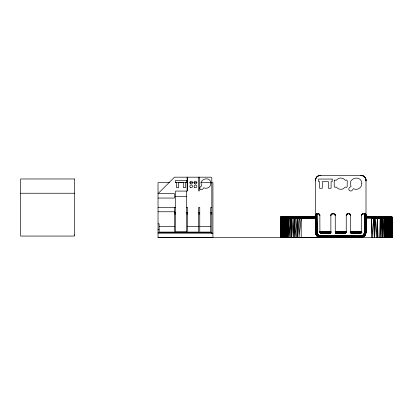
<?xml version="1.0" encoding="UTF-8"?>
<svg xmlns="http://www.w3.org/2000/svg" width="413" height="413" viewBox="0 0 413 413"><rect width="100%" height="100%" fill="white"/><g stroke="black" fill="none" stroke-linecap="round" stroke-linejoin="round"><path stroke-width="0.62" d="M315.496 217.336L280.649 217.248L315.496 217.527L280.52 217.527L280.427 237.465L280.613 217.863L281.103 216.918L282.213 216.603L281.201 217.124L280.861 218.25L280.68 237.465L280.401 217.801L281.072 216.794L282.012 216.603L280.825 217.016L280.365 218.219L280.365 237.465L392.35 237.465L392.247 217.522L392.319 217.863M280.628 218.25L280.608 237.465L280.613 217.863L280.876 237.465L280.917 217.863L283.54 217.863L283.865 217.016L284.583 216.629L289.874 216.603M361.194 232.658L361.607 231.456L361.194 232.658L359.96 233.071L361.05 232.787L361.571 231.874L361.607 215.452L361.907 214.404L362.79 213.898L365.113 213.975L365.082 231.425C365.469 234.408 362.944 236.928 359.96 236.546L321.536 236.525C318.676 236.613 316.172 234.414 316.585 231.425L316.435 213.96L316.688 231.425C316.435 234.254 318.697 236.53 321.536 236.267L321.536 237.46C318.062 237.924 315.083 234.852 315.496 231.425L315.599 214.781L316.425 213.96L318.697 213.893L319.59 214.404L319.889 215.478M320.576 236.329L359.96 236.2L321.536 235.849C318.95 236.174 316.75 234.032 317.143 231.425L315.496 231.425L315.604 232.483L315.609 214.786C315.966 213.614 315.186 216.701 315.599 214.781L315.661 231.425C314.923 234.935 318.17 237.847 321.536 237.429L359.96 237.465C363.373 237.857 366.496 234.935 366.001 231.425L366.001 180.92C366.383 177.781 363.662 175.045 360.513 175.432L320.984 175.432C317.865 175.05 315.062 177.74 315.496 180.92L315.496 216.319M318.227 236.639L316.694 235.286L315.78 232.467L315.78 214.419L317.091 213.857L316.038 214.156L316.038 231.425C315.568 234.667 318.392 237.243 321.536 237.052L361.003 237.181L363.822 236.267L362.134 237.16L359.96 237.367L321.536 237.299L318.201 236.69M316.472 232.395L316.415 213.965L316.585 231.425C315.837 234.398 318.65 236.933 321.536 236.541L359.96 236.685L320.534 236.773L318.392 236.313M316.632 232.38L316.694 213.898L317.143 231.425L316.802 232.364L317.344 233.237L315.749 233.608C316.234 236.267 319.048 237.578 321.536 237.46C319.781 237.898 314.453 235.56 317.303 234.228L317.551 233.846L316.962 233.304M320.56 236.489L359.96 236.375C362.79 236.773 365.438 234.316 364.803 231.425L364.808 213.898L364.354 213.857L364.354 231.425C364.746 234.016 362.552 236.21 359.96 235.818L320.741 235.782L320.473 237.356L321.536 237.46M365.025 232.4L365.082 213.965L364.808 213.893L364.323 232.22L365.923 232.488C365.933 235.534 362.944 237.811 359.96 237.429L321.536 237.361C320.488 237.429 317.055 237.108 317.535 235.885L317.86 235.993L317.298 235.663L318.898 236.649L321.536 237.145L361.019 237.31L362.681 236.886M319.404 236.995L317.194 235.761L320.493 237.181L359.96 237.176C363.275 237.614 365.856 234.646 365.268 231.425L365.288 214.053L364.684 213.877L364.354 231.425L364.694 232.364C364.736 234.93 362.284 236.375 359.96 236.272L321.536 236.267L360.931 236.489M320.483 237.253L359.96 237.403C363.399 237.996 366.202 234.744 365.701 231.425L365.717 214.424L365.113 213.975L365.221 231.425C365.629 234.527 363.006 237.01 359.96 236.752L320.519 236.892M366.001 215.503L365.841 214.636L365.789 232.478L365.841 214.636L365.082 213.965L364.911 231.425L364.911 213.919L364.803 231.425L364.694 232.364L364.302 232.323L364.534 233.304L365.732 233.608L365.479 234.45L366.001 231.425L364.803 231.425M365.939 232.576L365.872 233.046L365.939 214.941L365.964 231.425L365.293 234.852L365.758 233.593M384.663 216.603L385.453 217.863L384.813 237.465L384.818 218.25L383.884 216.629L379.02 216.603M381.204 216.629C382.355 217.052 389.733 215.436 387.105 218.25L387.157 237.465L387.848 218.25L388.54 217.863L388.277 237.465L388.54 217.863L388.23 217.016L387.404 216.603M387.714 216.603L389.929 216.763L390.646 218.049L389.665 237.465L389.733 218.049L389.376 217.016L388.478 216.603M392.35 237.465L392.314 217.796L391.803 216.902L390.646 216.603L391.808 216.902L392.273 217.863L392.154 237.465L392.169 218.25C392.66 216.871 389.433 216.071 391.416 217.016M315.573 232.695L316.348 235.105L317.308 236.153L316.167 234.775L315.573 232.695L315.604 214.801M317.045 235.911L317.339 236.117L316.322 234.729L317.473 235.957L316.219 234.094L315.78 231.425L315.78 214.419M280.463 218.25L280.37 237.465L280.365 218.25L281.057 216.835L315.496 216.603L315.496 218.25L299.182 218.25L297.51 237.465L297.51 218.25L297.138 217.863L297.412 216.603M365.221 231.425L365.288 214.053L365.588 214.27L365.588 231.425C366.016 234.687 363.218 237.47 359.96 237.052L320.509 237M365.717 232.467L365.717 214.424L365.588 231.425L364.855 234.569M389.665 237.465L389.727 218.25M366.001 217.796L392.288 217.692L391.803 216.902L390.641 216.603L391.787 216.887L392.314 217.801L392.107 237.465L392.107 218.25L391.813 237.465L391.792 217.863L391.41 217.016M392.242 217.692L392.288 237.465L392.102 217.863L391.777 218.25L391.612 237.465L391.792 217.863L390.781 218.25L390.337 237.465L390.631 218.25L389.16 217.863L388.535 218.25L388.912 237.465L389.655 218.25M289.079 218.25L288.94 237.465L291.02 218.049L295.089 217.863L295.321 216.629L296.663 216.619M365.588 214.27L365.428 232.436M281.382 237.465L281.377 218.049L281.764 217.016L282.76 216.603M330.09 232.911C328.159 233.433 331.567 232.772 330.865 231.425L330.865 215.503C330.663 213.098 335.459 213.098 335.258 215.503L335.279 231.76L335.8 232.772L336.905 233.071L335.671 232.658L335.258 231.425M345.459 232.911C344.53 233.355 346.837 232.292 346.239 231.425L346.239 215.503C346.032 213.098 350.828 213.098 350.632 215.503L350.632 231.425C349.925 233.371 354.555 233.164 350.622 233.035L361.174 232.968M365.913 232.488L365.995 231.425L365.696 233.598L365.939 214.941M281.873 237.465L282.094 218.25L282.451 237.465L282.487 218.25L282.058 218.049L281.542 218.25L281.558 237.465L282.094 218.25M300.612 216.624L299.244 216.629L299.208 216.918L299.017 237.465L301.222 218.25L299.182 217.863L280.442 217.863M388.282 218.25L388.075 237.465L387.853 217.863M288.052 216.603L286.87 218.25L286.612 237.465L286.39 217.863L286.715 216.918L287.412 216.603M364.385 231.425L364.684 213.877M320.385 237.403L318.764 237.016L318.934 236.546L319.502 236.592L317.933 235.895L316.41 234.026L316.198 214.058L316.415 231.425C315.708 234.507 318.568 237.036 321.536 236.732L360.962 236.773L363.099 236.319L364.529 235.1L364.199 235.663L364.493 235.482L365.448 233.536L365.701 231.425L365.541 232.452M286.39 217.863L285.6 218.25L285.156 237.465L285.146 218.25C284.443 217.651 285.264 216.469 286.095 216.603M387.105 218.25L386.671 237.465L386.682 218.25L385.985 216.918L385.298 216.603M381.204 237.465L381.658 218.25L382.598 237.465L382.681 218.25L384.544 217.863L384.813 237.465M283.695 237.465L283.54 217.863L283.695 237.465L284.175 218.25C284.65 215.323 286.25 217.202 283.494 216.634M280.649 217.248L315.496 217.166M379.697 237.465L380.239 218.25L377.606 217.863L377.446 218.25L376.3 237.465L375.567 218.25L374.385 237.465L374.25 218.25L373.528 217.863L371.488 217.796C375.985 218.209 370.729 215.369 376.393 216.613M299.188 217.383L315.496 217.785L301.222 217.801L297.51 218.25L296.952 237.465L297.138 218.25L295.058 237.465L295.089 217.863L294.19 218.25C292.518 218.983 292.76 215.891 294.252 216.603M290.272 237.465L291.041 217.692L291.361 216.706L292.136 216.603M315.862 232.457L315.909 214.27M365.634 232.462L365.686 231.425M365.479 234.171L365.897 231.425L365.892 214.801M365.846 232.483L365.903 231.425M315.496 180.92C315.191 178.153 317.267 175.427 320.152 175.463L318.129 175.948L316.988 176.687M315.501 180.822L315.888 178.375L316.756 176.924M316.833 235.188L316.141 233.51L316.017 231.425L316.188 232.426M291.402 216.603L289.523 216.706L288.93 218.25L287.722 237.465L287.247 217.863L286.4 218.25L285.6 237.465L285.6 218.25M381.658 218.25L380.234 237.465L380.239 218.25L381.669 218.049L382.681 218.25L382.681 237.465L383.6 218.25L383.884 237.465L384.549 218.25L377.606 218.25L377.441 237.465L377.446 218.25L375.567 217.863L374.25 218.25L374.25 237.465L373.528 218.25L372.309 237.465L371.488 218.25L373.528 217.863L392.273 217.863M330.865 215.503L331.278 214.27L332.46 213.857L331.412 214.156M346.239 215.503L346.652 214.27L347.829 213.857L346.781 214.156M335.387 232.787L345.702 232.787C343.317 233.49 346.827 232.901 346.239 231.425M361.607 215.503L362.02 214.27L363.203 213.857M330.865 231.456L330.761 232.152L330.849 231.755M346.202 231.879L346.239 231.456M282.967 218.049L283.535 218.25L283.111 237.465L283.003 218.25L282.492 237.465L282.487 218.25C283.246 218.002 283.065 216.495 284.232 216.603M330.87 215.452L330.906 215.039M346.239 215.452L346.538 214.404M361.607 215.452L361.907 214.404M282.058 218.049C282.089 216.489 284.449 216.448 281.836 216.629L282.461 216.603M365.309 232.426L365.288 214.053M364.421 235.42L364.731 235.684L363.306 236.778L362.841 235.173L363.946 236.417L365.567 234.202L365.087 234.026L365.133 233.459C364.643 235.777 362.216 237.134 359.96 236.943L320.534 236.773M345.826 232.658L346.218 231.755M319.92 237.31L321.536 237.429M317.592 236.37L318.371 234.966L317.008 235.947L318.764 237.016M364.865 232.38L365.082 213.965M319.357 237.16L319.75 235.616L318.728 235.658L318.113 236.742M361.014 235.756L361.029 237.403L359.96 237.465L359.96 235.818L360.9 236.159L361.773 235.616C361.024 239.685 367.993 234.063 363.76 234.223L363.93 234.672C368.417 236.659 354.633 238.43 362.144 237.191M315.599 214.781L315.573 232.488L317.205 232.478M391.983 217.124L392.252 217.543L392.066 217.248L371.488 217.248L392.051 217.145L391.519 216.763L366.001 216.639L391.808 216.902L366.001 216.887M329.275 233.071L330.307 232.787L330.808 231.982M317.896 235.059L318.046 234.651L317.566 234.667L316.559 235.384L317.003 235.952M330.761 232.152L330.457 232.658M330.973 214.781L331.164 214.404M365.422 234.15L364.824 235.307M365.551 234.197L364.431 235.9L364.911 235.369M350.689 231.982L350.632 231.476L351.04 232.658L352.253 233.071M319.858 235.647L319.652 235.993L320.638 235.766L320.596 236.159L321.536 235.849M364.937 235.389L365.314 234.801M317.566 234.667L317.788 234.3L317.303 234.228M362.557 237.103L364.612 235.586L363.233 236.577L363.801 236.236M364.689 235.653L363.311 236.732L364.204 236.179M372.098 216.624L373.822 216.603M361.84 235.993L362.382 235.41L362.769 235.658M364.395 235.864L364.658 235.622L364.488 235.952L363.192 234.914L363.203 235.395M283.685 218.25L284.159 217.863M285.078 216.603L283.38 216.603M316.544 235.41L316.017 234.166M362.155 214.156L363.223 213.857L362.547 213.96M281.284 216.706L315.496 216.706M384.818 218.25L385.453 217.863M363.874 236.339L363.29 236.69L363.92 236.401M361.05 232.787L360.017 233.071L360.528 233.015M363.946 236.417L363.264 236.639L363.858 236.319M365.954 215.059L365.964 231.425M330.307 232.787L329.667 233.035L330.865 233.035L320.235 233.071M284.846 217.863L284.175 218.25L283.855 237.465L284.851 218.25L284.686 237.465L285.146 218.25L286.028 216.835L287.004 216.603M360.895 232.875L360.41 233.035M363.151 236.417L363.724 236.128M315.759 233.608L315.532 231.425M319.192 235.441L318.289 235.395M386.31 217.863L385.443 218.25L385.066 237.465L386.31 218.25L386.155 237.465L386.682 218.25C387.657 217.739 386.62 216.293 385.706 216.603M281.377 218.049L280.902 218.25L280.985 237.465M389.81 216.603L390.874 216.629L388.633 216.629M361.989 236.592L363.048 236.21M315.873 234.016L316.41 234.026M392.35 218.219L366.001 218.25M386.966 216.603L388.643 216.835L389.144 218.25L391.627 218.25L391.41 237.465L391.287 218.25L390.92 237.465L390.646 218.049M347.157 213.965L347.885 213.857M294.216 216.603L292.946 216.619M383.114 216.603L383.615 218.049M331.804 213.96L332.511 213.857M378.602 216.629L379.764 216.619M377.492 216.603L377.017 216.603M297.138 217.863L295.089 218.25L294.19 237.465L294.19 218.25L293.318 237.465L293.044 218.25L291.728 237.465L291.346 218.25L291.351 237.465L291.031 218.25L288.15 217.863L287.247 218.25L286.88 237.465L286.87 218.25M388.122 216.629L389.604 216.603L389.01 216.629L389.33 216.603M360.998 237.098L321.536 236.938L360.962 236.773M373.646 216.603L366.001 216.665L371.488 216.768M373.3 216.629L374.56 216.619M377.084 216.603L377.203 216.603M375.66 216.603L375.298 216.603M281.625 216.634L282.229 216.603M329.218 233.071L329.786 233.015M345.154 233.015L344.592 233.071L345.795 233.066M287.2 216.629L287.458 216.603L286.508 216.603L289.048 216.603L288.357 217.016L288.16 218.25L293.034 218.049M320.545 236.639L360.947 236.639M320.493 237.181L361.003 237.181M344.643 233.071L345.056 233.035M293.406 216.629L293.689 216.603M288.284 216.603L286.514 216.603M282.905 216.603L282.585 216.629L283.705 216.629M371.488 217.692L392.195 217.527M285.636 216.603L286.116 216.603M392.138 217.383L366.001 217.527M295.321 216.629L295.698 216.603M316.807 213.877L317.143 213.857L317.143 231.425L316.807 213.877L317.112 213.857M281.01 216.835L315.496 216.794M292.853 216.603L292.419 216.629L293.643 216.619M315.496 216.902L301.222 216.902L299.193 217.248M381.313 216.603L382.34 216.603M385.959 216.603L384.431 216.603M386.351 216.603L385.226 216.619M319.894 175.494L320.984 175.432M285.166 216.629L286.746 216.603L286.364 216.603M375.577 216.603L375.092 216.629L376.367 216.619M359.96 237.367L361.019 237.31L320.498 237.098L321.536 237.165M387.668 216.629L388.643 216.603L387.792 216.603M359.96 237.299L361.014 237.253M381.911 216.629L382.515 216.603M280.938 216.918L301.222 216.835L298.15 216.619M379.857 216.603L380.29 216.629L379.335 216.629L379.645 218.049M283.225 216.629L285.001 216.603M366.001 217.315L373.517 217.248M373.497 216.835L366.001 217.145M359.96 236.917L360.972 236.892M280.473 217.692L315.496 217.785L299.182 217.527M299.229 216.706L301.222 216.665M299.213 216.835L301.222 216.794M379.072 216.619L379.981 216.603M296.343 216.619L298.609 216.619M309.291 216.619L315.496 216.603L299.064 216.603M378.329 216.613L375.427 216.629L375.567 217.863M300.236 216.619L315.496 216.639M301.222 237.465L301.222 216.639L299.394 216.603M299.208 216.918L301.222 216.902M371.958 216.603L366.001 216.634L391.653 216.835M373.502 216.918L371.488 216.634L371.488 237.465M329.662 233.025L330.88 233.025M169.516 182.675L158.029 182.675L158.029 237.568L322.713 237.568M175.262 182.675L186.753 182.675M189.944 182.675L192.494 182.675M193.774 182.675L196.965 182.675M200.795 182.675L212.922 182.675L212.922 237.568M20.65 193.243L74.448 193.243M175.592 196.433L186.573 196.433M158.029 198.044L174.498 198.044L174.498 193.651L158.029 193.651L174.498 177.182L210.728 177.182A1.1 1.1 0 0 1 211.823 178.282L211.823 233.794M158.029 207.378L175.592 207.378M186.573 207.378L187.672 207.378L187.672 232.08L198.648 232.08L198.648 207.378L199.747 207.378L199.747 232.08L210.728 232.08L210.728 207.378L211.823 207.378M158.029 211.766L174.498 211.766M174.498 212.757L175.592 212.757M186.573 212.757L187.672 212.757M198.648 212.757L199.747 212.757M210.728 212.757L211.823 212.757M174.498 213.97L175.592 213.97M186.573 213.97L187.672 213.97M198.648 213.97L199.747 213.97M210.728 213.97L211.823 213.97M280.773 217.016L315.496 217.016M366.001 217.016L391.937 217.016M280.365 218.25L315.496 218.25L299.182 217.692M158.029 223.846L159.124 223.846L159.124 232.08L174.498 232.08L174.498 207.378M159.124 226.587L174.498 226.587M187.672 226.587L198.648 226.587M199.747 226.587L210.728 226.587M158.029 229.334L159.124 229.334M319.92 231.425L330.875 231.425L330.828 231.879L319.92 231.879L319.889 231.456L320.297 232.658L321.536 233.071L320.297 232.658L319.889 231.456L319.946 231.982M335.387 231.425L346.347 231.425M350.219 231.425L361.819 231.425M335.387 231.879L346.347 231.879M350.219 231.879L361.819 231.879M175.592 231.946L186.573 231.946M319.92 232.147L330.875 232.147M335.377 232.183L346.347 232.147M350.219 232.147L361.819 232.147M319.92 232.359L330.875 232.359M335.387 232.359L346.347 232.359M350.219 232.359L361.819 232.359M319.92 232.529L330.875 232.529M335.387 232.529L346.347 232.529M350.219 232.529L361.819 232.529M158.029 232.627L211.823 232.627M319.92 232.658L330.875 232.658M335.387 232.658L346.347 232.658M350.219 232.658L361.819 232.658M320.56 232.787L330.875 232.787M350.859 232.787L361.174 232.787M335.387 232.891L345.702 232.994M350.859 232.891L361.174 233.004M320.56 232.973L330.875 232.973L320.56 232.891L320.973 233.015M335.387 232.968L345.702 232.968M335.387 233.035L345.872 233.071M350.859 233.035L361.241 233.071M158.029 233.175L212.922 233.175M74.128 234.961L74.448 234.961M158.029 237.294L211.823 237.294M299.27 216.603L301.222 216.639M319.92 232.189L330.875 232.209M335.387 232.22L346.347 232.24M350.219 232.251L361.819 232.271M373.522 217.527L366.001 217.383M366.001 216.603L368.442 216.619M335.681 233.066L336.884 233.071L335.821 232.787M321.536 235.818L359.96 236.2M372.48 216.619L371.488 216.603L373.471 216.66L371.488 216.639L372.696 216.619M289.1 216.603L290.225 216.619M299.198 217.124L301.222 217.166M301.222 217.801L315.496 218.198M371.488 217.315L373.522 217.383M390.486 216.603L391.039 216.629M382.5 216.603L383.032 216.629M298.893 216.603L299.415 216.629M297.133 216.603L297.623 216.629L297.345 216.603M360.513 175.432C363.264 175.122 366.021 177.203 365.964 180.089L365.608 178.375L364.741 176.924M290.375 216.603L290.819 216.629M359.96 236.943L360.988 237M359.96 236.272L360.916 236.329M390.192 216.603L390.579 216.629L389.949 216.603M283.648 216.603L283.994 216.629M295.512 216.603L295.631 216.603M348.985 213.857L350.069 214.146L350.591 215.039M333.611 213.857L334.7 214.146L335.258 215.452L335.222 215.039M386.614 216.603L387.053 216.66M321.51 233.071L320.808 232.968M349.037 213.857L350.085 214.156M333.663 213.857L334.545 214.053L335.155 214.786M361.602 175.494L361.344 175.463L363.368 175.948L364.509 176.687M297.055 216.603L289.596 216.603M319.373 237.119L320.473 237.356M363.93 234.672L363.507 234.589L363.6 235.064M351.551 232.968L351.819 233.035M351.711 233.015L351.174 232.772M377.322 216.603L378.065 237.465M391.152 216.639L391.519 216.763M390.45 216.706L391.328 218.049M364.183 233.097L364.534 233.304L364.152 233.211L364.194 234.233L363.977 233.768M319.342 214.156L318.294 213.857L319.326 214.146L319.848 215.039M317.261 235.694L317.535 235.885M381.271 216.66L381.669 218.049M334.716 214.156L334.974 214.419M335.547 232.509L335.258 231.476L335.279 231.76M320.173 232.509L319.925 231.889L320.003 232.183M316.27 234.754L316.642 235.322M350.916 232.509L350.632 231.456M350.332 214.404L350.529 214.786M319.59 214.404L319.786 214.786M316.544 234.615L316.874 235.157M316.322 234.729L316.668 235.302M316.229 234.775L316.57 235.374M365.897 214.786L365.717 214.419L365.815 231.425M316.363 233.453L316.75 234.507M362.562 236.551L362.717 236.985M350.745 232.183L350.668 231.874M315.899 233.572L316.074 234.145M315.976 234.181L315.661 231.425L315.682 214.59L315.733 231.425M350.596 215.054L350.529 214.796L350.632 215.503M335.258 231.456L335.361 232.132M316.322 232.411L316.038 214.156M365.082 231.425L365.175 232.411M315.78 232.467L315.677 231.425L315.708 232.473M335.222 215.049L335.258 215.503M319.853 215.054L319.905 231.76M365.995 180.822L365.939 179.825L366.001 180.92M350.632 231.425L350.647 231.76M315.496 231.425L315.553 232.488M315.594 231.425L315.651 232.483M315.909 231.425L315.955 232.447M316.038 231.425L316.064 232.436M316.585 213.919L316.688 231.425M392.169 218.25L392.242 237.465M392.144 232.978L392.154 237.465M316.384 213.975L316.415 231.425M288.93 218.25L288.93 237.465M199.334 177.182L199.334 190.909L198.648 190.909L198.648 177.182M187.672 177.182L187.672 190.909L187.12 190.909L187.12 177.182M210.898 183.444C211.053 187.001 206.758 189.557 203.707 187.724C201.663 192.339 197.177 187.853 201.792 185.809C197.91 178.875 210.914 175.494 210.898 183.444M361.829 183.635C362.015 187.817 356.956 190.827 353.368 188.669C350.962 194.1 345.686 188.824 351.117 186.418C346.755 178.039 361.556 174.193 361.829 183.635M334.231 180.744L334.231 186.588L334.866 187.378L336.115 187.001L338.366 188.855L341.241 189.355L343.131 188.855L345.382 187.001L346.29 187.45L347.147 186.919L347.281 180.92L346.631 179.954L345.382 180.326L343.131 178.478L340.255 177.977L338.366 178.478L336.115 180.326L334.866 179.954L334.231 180.744M364.493 235.482L364.297 235.761L364.493 235.482M363.75 236.169L363.192 236.499L363.776 236.2M389.542 216.603L389.17 216.629L389.521 216.603M389.041 216.603L388.721 216.629L389.067 216.603M361.024 237.387L359.96 237.434L361.029 237.403M373.512 217.124L371.488 217.145L373.512 217.124M74.448 178.968L20.65 178.968L20.65 236.06L74.448 236.06L74.448 178.968M332.186 179.056L318.573 179.056L318.573 181.689L319.667 181.689L319.667 188.276L322.305 188.276L322.305 181.689L328.454 181.689L328.454 188.276L331.087 188.276L331.087 181.689L332.186 181.689L332.186 179.056M186.449 180.326L175.592 180.326L175.592 182.427L176.47 182.427L176.47 187.678L178.571 187.678L178.571 182.427L183.47 182.427L183.47 187.678L185.571 187.678L185.571 182.427L186.449 182.427L186.449 180.326M186.573 191.08L175.592 191.08L175.592 232.08L186.573 232.08L186.573 191.08M283.545 216.629L283.137 216.603L283.545 216.629M317.421 236.019L317.143 235.813L317.421 236.019M317.375 236.076L317.096 235.859L317.375 236.076M316.275 231.425L316.198 214.058L316.275 231.425M194.75 183.759A1.373 1.373 0 0 0 196.81 182.572A1.373 1.373 0 0 0 194.75 181.379A1.373 1.373 0 0 0 194.75 183.759M194.75 187.543A1.373 1.373 0 0 0 196.81 186.356A1.373 1.373 0 0 0 194.75 185.169A1.373 1.373 0 0 0 194.75 187.543M190.527 183.759A1.373 1.373 0 0 0 192.582 182.572A1.373 1.373 0 0 0 190.527 181.379A1.373 1.373 0 0 0 190.527 183.759M190.527 187.543A1.373 1.373 0 0 0 192.582 186.356A1.373 1.373 0 0 0 190.527 185.169A1.373 1.373 0 0 0 190.527 187.543"/></g></svg>
